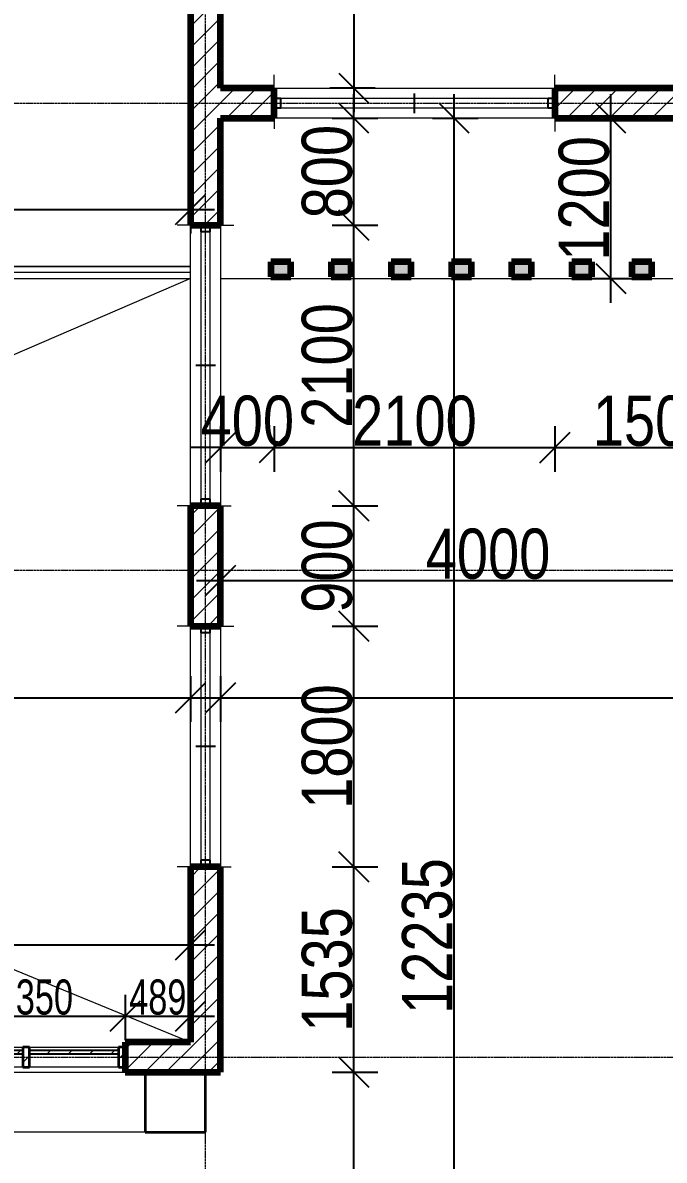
# Model space of a CAD drawing. Header units: millimetres. Extents: x -35190 to 411743, y -233114 to 23872.
# Drawn here: x 268121 to 272919, y -18238 to -9730 of the extents above; entities that cross this region are included whole.
import ezdxf

# ---------------------------------------------------------------- set-up
doc = ezdxf.new("R2010")
doc.units = ezdxf.units.MM
doc.linetypes.add('Grid Line', pattern=[22.225, 12.7, -3.175, 3.175, -3.175])
for name, color, linetype, lineweight in [('A-ANNO-DIMS', 211, 'Continuous', 9), ('A-AREA', 32, 'Continuous', 18), ('A-DETL-THIN', 151, 'Continuous', 18), ('A-FLOR', 192, 'Continuous', 18), ('A-FLOR-HRAL', 11, 'Continuous', 18), ('A-GLAZ', 151, 'Continuous', 18), ('A-GLAZ-CURT', 52, 'Continuous', 18), ('A-GLAZ-CWMG', 51, 'Continuous', 18), ('A-WALL', 113, 'Continuous', 18), ('A-WALL-PATT', 111, 'Continuous', 18), ('Q-CASE', 31, 'Continuous', 18), ('S-GRID', 1, 'Continuous', 9)]:
    doc.layers.add(name, color=color, linetype=linetype, lineweight=lineweight)
doc.styles.add('Arial_3', font='arial.ttf', dxfattribs={"width": 0.8, "height": 375})
doc.styles.add('Arial_8', font='arial.ttf', dxfattribs={"width": 0.7, "height": 262.5})
doc.dimstyles.new('main_4_5mm', dxfattribs={"dimscale": 304.8, "dimtxt": 382.597275, "dimasz": 0.738189, "dimexe": 0.590551, "dimexo": 0.0625, "dimgap": 0.024606, "dimtad": 1, "dimdec": 0, "dimzin": 0, "dimdsep": 46, "dimtxsty": 'Arial_3', "dimblk1": 'OBLIQUE', "dimblk2": 'OBLIQUE', "dimsah": 1, "dimcen": 0.09, "dimdle": 0.590551, "dimazin": 0, "dimtfac": 1, "dimtdec": 4, "dimtix": 1, "dimtmove": 0, "dimatfit": 3, "dimfxl": 0.590551, "dimfxlon": 1, "dimtvp": 1, "dimtolj": 1, "dimtzin": 0, "dimarcsym": 2})
doc.dimstyles.new('main_4_5mm_2', dxfattribs={"dimscale": 304.8, "dimtxt": 382.597275, "dimasz": 0.738189, "dimexe": 0.590551, "dimexo": 0.0625, "dimgap": 0.024606, "dimtad": 1, "dimdec": 0, "dimzin": 0, "dimdsep": 46, "dimtxsty": 'Arial_3', "dimblk1": 'OBLIQUE', "dimblk2": 'OBLIQUE', "dimsah": 1, "dimcen": 0.09, "dimdle": 0.590551, "dimazin": 0, "dimtfac": 1, "dimtdec": 4, "dimtix": 1, "dimtmove": 0, "dimatfit": 3, "dimfxl": 0.590551, "dimfxlon": 1, "dimtvp": 1, "dimtolj": 1, "dimtzin": 0, "dimarcsym": 2})
doc.dimstyles.new('small_3_5mm', dxfattribs={"dimscale": 304.8, "dimtxt": 267.818092, "dimasz": 0.738189, "dimexe": 0.590551, "dimexo": 0.0625, "dimgap": 0.024606, "dimtad": 1, "dimdec": 0, "dimzin": 0, "dimdsep": 46, "dimtxsty": 'Arial_8', "dimblk1": 'OBLIQUE', "dimblk2": 'OBLIQUE', "dimsah": 1, "dimcen": 0.09, "dimdle": 0.590551, "dimazin": 0, "dimtfac": 1, "dimtdec": 4, "dimtix": 1, "dimtmove": 0, "dimatfit": 3, "dimfxl": 0.590551, "dimfxlon": 1, "dimtvp": 1, "dimtolj": 1, "dimtzin": 0, "dimarcsym": 2})
pattern_1 = [(45, (247326.97, -1578.69), (-79.5495, 79.5495), [])]

# ---------------------------------------------------------------- blocks, each defined once
blk = doc.blocks.new('Sliding - 2L - SL2_1 X 1_8-V2-SECOND FLOOR')
at = {"layer": 'A-GLAZ'}
for p, q in [((-723.8, 112.5), (-723.8, 212.5)), ((1376.2, 112.5), (1376.2, 212.5)), ((1326.2, 35), (-673.8, 35)), ((-673.8, -35), (1326.2, -35)), ((-723.8, -112.5), (-723.8, -192.5)), ((1376.2, -112.5), (1376.2, -212.5))]:
    blk.add_line(p, q, dxfattribs=at)
at = {"layer": 'A-GLAZ', "lineweight": 25}
for p, q in [((-673.8, 35), (-723.8, 35)), ((-673.8, -35), (-673.8, 35)), ((326.2, -75), (326.2, 72.5)), ((1376.2, 35), (1326.2, 35)), ((1326.2, -35), (1326.2, 35)), ((-723.8, -35), (-673.8, -35)), ((1326.2, -35), (1376.2, -35))]:
    blk.add_line(p, q, dxfattribs=at)
blk = doc.blocks.new('Sliding - 2L - SL1_8 X 1_8-V3-SECOND FLOOR')
at = {"layer": 'A-GLAZ'}
for p, q in [((-573.8, 112.5), (-573.8, 212.5)), ((1226.2, 112.5), (1226.2, 212.5)), ((1176.2, 35), (-523.8, 35)), ((-523.8, -35), (1176.2, -35)), ((-573.8, -112.5), (-573.8, -192.5)), ((1226.2, -112.5), (1226.2, -212.5))]:
    blk.add_line(p, q, dxfattribs=at)
at = {"layer": 'A-GLAZ', "lineweight": 25}
for p, q in [((-523.8, 35), (-573.8, 35)), ((-523.8, -35), (-523.8, 35)), ((326.2, -75), (326.2, 72.5)), ((1226.2, 35), (1176.2, 35)), ((1176.2, -35), (1176.2, 35)), ((-573.8, -35), (-523.8, -35)), ((1176.2, -35), (1226.2, -35))]:
    blk.add_line(p, q, dxfattribs=at)
blk = doc.blocks.new('Top Rail Type - Top Rail_Internal_-626705-SECOND FLOOR')
at = {"layer": 'A-FLOR-HRAL'}
for p, q in [((22048.9, -9975.9), (8098.9, -9975.9)), ((8098.9, -10015.9), (22048.9, -10015.9))]:
    blk.add_line(p, q, dxfattribs=at)
blk = doc.blocks.new('Top Rail Type - Top Rail_Internal_-V28-SECOND FLOOR')
at = {"layer": 'A-FLOR-HRAL'}
for p, q in [((8098.9, -9975.9), (22048.9, -9975.9)), ((8098.9, -10015.9), (22048.9, -10015.9))]:
    blk.add_line(p, q, dxfattribs=at)
blk = doc.blocks.new('Casework 2 - Casework 2-644764-SECOND FLOOR')
at = {"layer": 'Q-CASE'}
for p, q in [((20209.9, -16000.3), (21559.9, -16000.3)), ((21709.9, -16450.3), (19884.9, -16450.3))]:
    blk.add_line(p, q, dxfattribs=at)
at = {"layer": 'Q-CASE', "lineweight": 35}
for p, q in [((22159.9, -16000.3), (21709.9, -16000.3)), ((21709.9, -16000.3), (21709.9, -16450.3)), ((22159.9, -16450.3), (22159.9, -16000.3)), ((21709.9, -16450.3), (22159.9, -16450.3))]:
    blk.add_line(p, q, dxfattribs=at)
blk = doc.blocks.new('Rectangular Mullion - 50 x 150mm-725092-SECOND FLOOR')
at = {"layer": 'A-GLAZ-CWMG'}
h = blk.add_hatch(dxfattribs=at)
h.set_pattern_fill('FP_39', color=256, style=0, pattern_type=2)
h.set_pattern_definition([(315, (-21559.9, -15887.82), (79.5495, 79.5495), [])])
h.paths.add_polyline_path([(0, 75), (0, -75), (-50, -75), (-50, 75)])
at = {"layer": 'A-GLAZ-CWMG', "lineweight": 35}
for p, q in [((-50, 75), (0, 75)), ((-50, -75), (-50, 75)), ((0, 75), (0, -75)), ((0, -75), (-50, -75))]:
    blk.add_line(p, q, dxfattribs=at)
blk = doc.blocks.new('System Panel - Glazed-V77-SECOND FLOOR')
at = {"layer": 'A-GLAZ-CURT'}
h = blk.add_hatch(dxfattribs=at)
h.set_pattern_fill('FP_57', color=256, style=0, pattern_type=2)
h.set_pattern_definition([(45, (-20448.97, 15887.82), (-79.5495, 79.5495), [])])
h.paths.add_polyline_path([(345.3, 24.5), (345.3, 49.5), (-345.3, 49.5), (-345.3, 24.5)])
at = {"layer": 'A-GLAZ-CURT', "lineweight": 25}
for p, q in [((345.3, 49.5), (-345.3, 49.5)), ((-345.3, 49.5), (-345.3, 24.5)), ((-345.3, 24.5), (345.3, 24.5)), ((345.3, 24.5), (345.3, 49.5))]:
    blk.add_line(p, q, dxfattribs=at)
blk = doc.blocks.new('System Panel - Glazed-V78-SECOND FLOOR')
at = {"layer": 'A-GLAZ-CURT'}
h = blk.add_hatch(dxfattribs=at)
h.set_pattern_fill('FP_58', color=256, style=0, pattern_type=2)
h.set_pattern_definition([(45, (-21177.09, 15887.82), (-79.5495, 79.5495), [])])
h.paths.add_polyline_path([(332.8, 24.5), (332.8, 49.5), (-332.8, 49.5), (-332.8, 24.5)])
at = {"layer": 'A-GLAZ-CURT', "lineweight": 25}
for p, q in [((332.8, 49.5), (-332.8, 49.5)), ((-332.8, 49.5), (-332.8, 24.5)), ((-332.8, 24.5), (332.8, 24.5)), ((332.8, 24.5), (332.8, 49.5))]:
    blk.add_line(p, q, dxfattribs=at)
blk = doc.blocks.new('Rectangular Mullion - 50 x 150mm-V86-SECOND FLOOR')
at = {"layer": 'A-GLAZ-CWMG'}
for p, q in [((20209.9, -15812.8), (20794.3, -15812.8)), ((20794.3, -15962.8), (20209.9, -15962.8))]:
    blk.add_line(p, q, dxfattribs=at)
blk = doc.blocks.new('Rectangular Mullion - 50 x 150mm-852036-SECOND FLOOR')
at = {"layer": 'A-GLAZ-CWMG'}
for p, q in [((9759.9, -15812.8), (10425.5, -15812.8)), ((10425.5, -15962.8), (9759.9, -15962.8))]:
    blk.add_line(p, q, dxfattribs=at)
blk = doc.blocks.new('Rectangular Mullion - 50 x 150mm-V94-SECOND FLOOR')
at = {"layer": 'A-GLAZ-CWMG'}
h = blk.add_hatch(dxfattribs=at)
h.set_pattern_fill('FP_70', color=256, style=0, pattern_type=2)
h.set_pattern_definition([(315, (-20819.28, -15887.82), (79.5495, 79.5495), [])])
h.paths.add_polyline_path([(25, 75), (25, -75), (-25, -75), (-25, 75)])
at = {"layer": 'A-GLAZ-CWMG', "lineweight": 35}
for p, q in [((-25, 75), (25, 75)), ((-25, -75), (-25, 75)), ((25, 75), (25, -75)), ((25, -75), (-25, -75))]:
    blk.add_line(p, q, dxfattribs=at)
blk = doc.blocks.new('_Oblique')
at = {"color": 0, "linetype": 'ByBlock', "lineweight": -2}
blk.add_line((-0.5, -0.5), (0.5, 0.5), dxfattribs=at)
blk = doc.blocks.new('*D5388')
at = {"layer": 'A-ANNO-DIMS', "color": 0, "lineweight": -2, "transparency": 16777216}
for p, q in [((255425.9, -14617.9), (255425.9, -14958.8)), ((269375.9, -14617.9), (269375.9, -14958.8)), ((255245.9, -14778.8), (269555.9, -14778.8))]:
    blk.add_line(p, q, dxfattribs=at)
at = {"layer": 'Defpoints', "color": 0, "transparency": 16777216}
for p in [(255425.9, -14598.8), (269375.9, -14598.8), (269375.9, -14778.8)]:
    blk.add_point(p, dxfattribs=at)
at = {"layer": 'A-ANNO-DIMS', "color": 0, "lineweight": -2, "transparency": 16777216, "xscale": 224.9999999999999, "yscale": 224.9999999999999, "zscale": 224.9999999999999, "rotation": 180}
blk.add_blockref('_Oblique', (255425.9, -14778.8), dxfattribs=at)
at = {"layer": 'A-ANNO-DIMS', "color": 0, "lineweight": -2, "transparency": 16777216, "xscale": 224.9999999999999, "yscale": 224.9999999999999, "zscale": 224.9999999999999}
blk.add_blockref('_Oblique', (269375.9, -14778.8), dxfattribs=at)
at = {"layer": 'A-ANNO-DIMS', "color": 0, "transparency": 16777216, "insert": (262400.9, -14579.7), "char_height": 375, "width": 1377.35, "attachment_point": 5, "style": 'Arial_3'}
blk.add_mtext('\\A1;13950', dxfattribs=at)
blk = doc.blocks.new('*D5397')
at = {"layer": 'A-ANNO-DIMS', "color": 0, "lineweight": -2, "transparency": 16777216}
for p, q in [((265250.9, -10966.5), (265250.9, -11307.5)), ((269375.9, -10966.5), (269375.9, -11307.5)), ((265070.9, -11127.5), (269555.9, -11127.5))]:
    blk.add_line(p, q, dxfattribs=at)
at = {"layer": 'Defpoints', "color": 0, "transparency": 16777216}
for p in [(265250.9, -10947.5), (269375.9, -10947.5), (269375.9, -11127.5)]:
    blk.add_point(p, dxfattribs=at)
at = {"layer": 'A-ANNO-DIMS', "color": 0, "lineweight": -2, "transparency": 16777216, "xscale": 224.9999999999999, "yscale": 224.9999999999999, "zscale": 224.9999999999999, "rotation": 180}
blk.add_blockref('_Oblique', (265250.9, -11127.5), dxfattribs=at)
at = {"layer": 'A-ANNO-DIMS', "color": 0, "lineweight": -2, "transparency": 16777216, "xscale": 224.9999999999999, "yscale": 224.9999999999999, "zscale": 224.9999999999999}
blk.add_blockref('_Oblique', (269375.9, -11127.5), dxfattribs=at)
at = {"layer": 'A-ANNO-DIMS', "color": 0, "transparency": 16777216, "insert": (267313.4, -10928.5), "char_height": 375, "width": 1101.88, "attachment_point": 5, "style": 'Arial_3'}
blk.add_mtext('\\A1;4125', dxfattribs=at)
blk = doc.blocks.new('*D5408')
at = {"layer": 'A-ANNO-DIMS', "color": 0, "lineweight": -2, "transparency": 16777216}
for p, q in [((272519.1, -11824), (272519.1, -10264)), ((272358.1, -10444), (272699.1, -10444)), ((272358.1, -11644), (272699.1, -11644))]:
    blk.add_line(p, q, dxfattribs=at)
at = {"layer": 'Defpoints', "color": 0, "transparency": 16777216}
for p in [(272339.1, -10444), (272519.1, -10444), (272339.1, -11644)]:
    blk.add_point(p, dxfattribs=at)
at = {"layer": 'A-ANNO-DIMS', "color": 0, "lineweight": -2, "transparency": 16777216, "xscale": 224.9999999999999, "yscale": 224.9999999999999, "zscale": 224.9999999999999}
for p, rotation in [((272519.1, -10444), 90), ((272519.1, -11644), 270)]:
    blk.add_blockref('_Oblique', p, dxfattribs=dict(at, rotation=rotation))
at = {"layer": 'A-ANNO-DIMS', "color": 0, "transparency": 16777216, "insert": (272320.1, -11044), "char_height": 375, "width": 1101.88, "attachment_point": 5, "rotation": 90, "style": 'Arial_3'}
blk.add_mtext('\\A1;1200', dxfattribs=at)
blk = doc.blocks.new('*D5409')
at = {"layer": 'A-ANNO-DIMS', "color": 0, "lineweight": -2, "transparency": 16777216}
for p, q in [((270597.3, -3639), (270597.3, -10399)), ((270758.3, -3819), (270417.3, -3819)), ((270758.3, -10219), (270417.3, -10219))]:
    blk.add_line(p, q, dxfattribs=at)
at = {"layer": 'Defpoints', "color": 0, "transparency": 16777216}
for p in [(270777.3, -3819), (270597.3, -10219), (270777.3, -10219)]:
    blk.add_point(p, dxfattribs=at)
at = {"layer": 'A-ANNO-DIMS', "color": 0, "lineweight": -2, "transparency": 16777216, "xscale": 224.9999999999999, "yscale": 224.9999999999999, "zscale": 224.9999999999999}
for p, rotation in [((270597.3, -3819), 90), ((270597.3, -10219), 270)]:
    blk.add_blockref('_Oblique', p, dxfattribs=dict(at, rotation=rotation))
at = {"layer": 'A-ANNO-DIMS', "color": 0, "transparency": 16777216, "insert": (270398.4, -7019), "char_height": 375, "width": 1101.88, "attachment_point": 5, "rotation": 90, "style": 'Arial_3'}
blk.add_mtext('\\A1;6400', dxfattribs=at)
blk = doc.blocks.new('*D5493')
at = {"layer": 'A-ANNO-DIMS', "color": 0, "lineweight": -2, "transparency": 16777216}
for p, q in [((256811.9, -16788.5), (256811.9, -16447.5)), ((269375.9, -16466.6), (269375.9, -16807.5)), ((256631.9, -16627.5), (269555.9, -16627.5))]:
    blk.add_line(p, q, dxfattribs=at)
at = {"layer": 'Defpoints', "color": 0, "transparency": 16777216}
for p in [(269375.9, -16447.5), (269375.9, -16627.5), (256811.9, -16807.5)]:
    blk.add_point(p, dxfattribs=at)
at = {"layer": 'A-ANNO-DIMS', "color": 0, "lineweight": -2, "transparency": 16777216, "xscale": 224.9999999999999, "yscale": 224.9999999999999, "zscale": 224.9999999999999, "rotation": 180}
blk.add_blockref('_Oblique', (256811.9, -16627.5), dxfattribs=at)
at = {"layer": 'A-ANNO-DIMS', "color": 0, "lineweight": -2, "transparency": 16777216, "xscale": 224.9999999999999, "yscale": 224.9999999999999, "zscale": 224.9999999999999}
blk.add_blockref('_Oblique', (269375.9, -16627.5), dxfattribs=at)
at = {"layer": 'A-ANNO-DIMS', "color": 0, "transparency": 16777216, "insert": (263093.9, -16428.6), "char_height": 375, "width": 1377.35, "attachment_point": 5, "style": 'Arial_3'}
blk.add_mtext('\\A1;12564', dxfattribs=at)
blk = doc.blocks.new('*D5518')
at = {"layer": 'A-ANNO-DIMS', "color": 0, "lineweight": -2, "transparency": 16777216}
for p, q in [((267536.9, -17321.8), (267536.9, -16980.9)), ((268886.9, -16999.9), (268886.9, -17340.9)), ((267356.9, -17160.9), (269066.9, -17160.9))]:
    blk.add_line(p, q, dxfattribs=at)
at = {"layer": 'Defpoints', "color": 0, "transparency": 16777216}
for p in [(268886.9, -16980.9), (268886.9, -17160.9), (267536.9, -17340.9)]:
    blk.add_point(p, dxfattribs=at)
at = {"layer": 'A-ANNO-DIMS', "color": 0, "lineweight": -2, "transparency": 16777216, "xscale": 224.9999999999999, "yscale": 224.9999999999999, "zscale": 224.9999999999999, "rotation": 180}
blk.add_blockref('_Oblique', (267536.9, -17160.9), dxfattribs=at)
at = {"layer": 'A-ANNO-DIMS', "color": 0, "lineweight": -2, "transparency": 16777216, "xscale": 224.9999999999999, "yscale": 224.9999999999999, "zscale": 224.9999999999999}
blk.add_blockref('_Oblique', (268886.9, -17160.9), dxfattribs=at)
at = {"layer": 'A-ANNO-DIMS', "color": 0, "transparency": 16777216, "insert": (268211.9, -17019.3), "char_height": 262.5, "width": 672.429, "attachment_point": 5, "style": 'Arial_8'}
blk.add_mtext('\\A1;1350', dxfattribs=at)
blk = doc.blocks.new('*D5519')
at = {"layer": 'A-ANNO-DIMS', "color": 0, "lineweight": -2, "transparency": 16777216}
for p, q in [((268886.9, -16999.9), (268886.9, -17340.9)), ((269375.9, -16999.9), (269375.9, -17340.9)), ((268706.9, -17160.9), (269555.9, -17160.9))]:
    blk.add_line(p, q, dxfattribs=at)
at = {"layer": 'Defpoints', "color": 0, "transparency": 16777216}
for p in [(268886.9, -16980.9), (269375.9, -16980.9), (269375.9, -17160.9)]:
    blk.add_point(p, dxfattribs=at)
at = {"layer": 'A-ANNO-DIMS', "color": 0, "lineweight": -2, "transparency": 16777216, "xscale": 224.9999999999999, "yscale": 224.9999999999999, "zscale": 224.9999999999999, "rotation": 180}
blk.add_blockref('_Oblique', (268886.9, -17160.9), dxfattribs=at)
at = {"layer": 'A-ANNO-DIMS', "color": 0, "lineweight": -2, "transparency": 16777216, "xscale": 224.9999999999999, "yscale": 224.9999999999999, "zscale": 224.9999999999999}
blk.add_blockref('_Oblique', (269375.9, -17160.9), dxfattribs=at)
at = {"layer": 'A-ANNO-DIMS', "color": 0, "transparency": 16777216, "insert": (269131.4, -17019.4), "char_height": 262.5, "width": 504.322, "attachment_point": 5, "style": 'Arial_8'}
blk.add_mtext('\\A1;489', dxfattribs=at)
blk = doc.blocks.new('*D5252')
at = {"layer": 'A-ANNO-DIMS', "color": 0, "lineweight": -2, "transparency": 16777216}
for p, q in [((269600.9, -12747.3), (269600.9, -13088.3)), ((270000.9, -12747.3), (270000.9, -13088.3)), ((269600.9, -12908.3), (269375.9, -12908.3)), ((269600.9, -12908.3), (270000.9, -12908.3)), ((270000.9, -12908.3), (270225.9, -12908.3))]:
    blk.add_line(p, q, dxfattribs=at)
at = {"layer": 'Defpoints', "color": 0, "transparency": 16777216}
for p in [(269600.9, -12728.3), (270000.9, -12728.3), (270000.9, -12908.3)]:
    blk.add_point(p, dxfattribs=at)
at = {"layer": 'A-ANNO-DIMS', "color": 0, "lineweight": -2, "transparency": 16777216, "xscale": 224.9999999999999, "yscale": 224.9999999999999, "zscale": 224.9999999999999}
blk.add_blockref('_Oblique', (269600.9, -12908.3), dxfattribs=at)
at = {"layer": 'A-ANNO-DIMS', "color": 0, "lineweight": -2, "transparency": 16777216, "xscale": 224.9999999999999, "yscale": 224.9999999999999, "zscale": 224.9999999999999, "rotation": 180}
blk.add_blockref('_Oblique', (270000.9, -12908.3), dxfattribs=at)
at = {"layer": 'A-ANNO-DIMS', "color": 0, "transparency": 16777216, "insert": (269800.9, -12709.3), "char_height": 375, "width": 826.41, "attachment_point": 5, "style": 'Arial_3'}
blk.add_mtext('\\A1;400', dxfattribs=at)
blk = doc.blocks.new('*D5253')
at = {"layer": 'A-ANNO-DIMS', "color": 0, "lineweight": -2, "transparency": 16777216}
for p, q in [((270000.9, -12747.3), (270000.9, -13088.3)), ((272100.9, -12747.3), (272100.9, -13088.3)), ((269820.9, -12908.3), (272280.9, -12908.3))]:
    blk.add_line(p, q, dxfattribs=at)
at = {"layer": 'Defpoints', "color": 0, "transparency": 16777216}
for p in [(270000.9, -12728.3), (272100.9, -12728.3), (272100.9, -12908.3)]:
    blk.add_point(p, dxfattribs=at)
at = {"layer": 'A-ANNO-DIMS', "color": 0, "lineweight": -2, "transparency": 16777216, "xscale": 224.9999999999999, "yscale": 224.9999999999999, "zscale": 224.9999999999999, "rotation": 180}
blk.add_blockref('_Oblique', (270000.9, -12908.3), dxfattribs=at)
at = {"layer": 'A-ANNO-DIMS', "color": 0, "lineweight": -2, "transparency": 16777216, "xscale": 224.9999999999999, "yscale": 224.9999999999999, "zscale": 224.9999999999999}
blk.add_blockref('_Oblique', (272100.9, -12908.3), dxfattribs=at)
at = {"layer": 'A-ANNO-DIMS', "color": 0, "transparency": 16777216, "insert": (271050.9, -12709.3), "char_height": 375, "width": 1101.88, "attachment_point": 5, "style": 'Arial_3'}
blk.add_mtext('\\A1;2100', dxfattribs=at)
blk = doc.blocks.new('*D5254')
at = {"layer": 'A-ANNO-DIMS', "color": 0, "lineweight": -2, "transparency": 16777216}
for p, q in [((272100.9, -12747.3), (272100.9, -13088.3)), ((273600.9, -12747.3), (273600.9, -13088.3)), ((271920.9, -12908.3), (273780.9, -12908.3))]:
    blk.add_line(p, q, dxfattribs=at)
at = {"layer": 'Defpoints', "color": 0, "transparency": 16777216}
for p in [(272100.9, -12728.3), (273600.9, -12728.3), (273600.9, -12908.3)]:
    blk.add_point(p, dxfattribs=at)
at = {"layer": 'A-ANNO-DIMS', "color": 0, "lineweight": -2, "transparency": 16777216, "xscale": 224.9999999999999, "yscale": 224.9999999999999, "zscale": 224.9999999999999, "rotation": 180}
blk.add_blockref('_Oblique', (272100.9, -12908.3), dxfattribs=at)
at = {"layer": 'A-ANNO-DIMS', "color": 0, "lineweight": -2, "transparency": 16777216, "xscale": 224.9999999999999, "yscale": 224.9999999999999, "zscale": 224.9999999999999}
blk.add_blockref('_Oblique', (273600.9, -12908.3), dxfattribs=at)
at = {"layer": 'A-ANNO-DIMS', "color": 0, "transparency": 16777216, "insert": (272850.9, -12709.3), "char_height": 375, "width": 1101.88, "attachment_point": 5, "style": 'Arial_3'}
blk.add_mtext('\\A1;1500', dxfattribs=at)
blk = doc.blocks.new('*D5266')
at = {"layer": 'A-ANNO-DIMS', "color": 0, "lineweight": -2, "transparency": 16777216}
for p, q in [((269600.9, -13741.9), (269600.9, -14082.9)), ((273600.9, -13741.9), (273600.9, -14082.9)), ((269420.9, -13902.9), (273780.9, -13902.9))]:
    blk.add_line(p, q, dxfattribs=at)
at = {"layer": 'Defpoints', "color": 0, "transparency": 16777216}
for p in [(269600.9, -13722.9), (273600.9, -13722.9), (273600.9, -13902.9)]:
    blk.add_point(p, dxfattribs=at)
at = {"layer": 'A-ANNO-DIMS', "color": 0, "lineweight": -2, "transparency": 16777216, "xscale": 224.9999999999999, "yscale": 224.9999999999999, "zscale": 224.9999999999999, "rotation": 180}
blk.add_blockref('_Oblique', (269600.9, -13902.9), dxfattribs=at)
at = {"layer": 'A-ANNO-DIMS', "color": 0, "lineweight": -2, "transparency": 16777216, "xscale": 224.9999999999999, "yscale": 224.9999999999999, "zscale": 224.9999999999999}
blk.add_blockref('_Oblique', (273600.9, -13902.9), dxfattribs=at)
at = {"layer": 'A-ANNO-DIMS', "color": 0, "transparency": 16777216, "insert": (271600.9, -13703.9), "char_height": 375, "width": 1101.88, "attachment_point": 5, "style": 'Arial_3'}
blk.add_mtext('\\A1;4000', dxfattribs=at)
blk = doc.blocks.new('*D5280')
at = {"layer": 'A-ANNO-DIMS', "color": 0, "lineweight": -2, "transparency": 16777216}
for p, q in [((269600.9, -14617.9), (269600.9, -14958.8)), ((289675.9, -14617.9), (289675.9, -14958.8)), ((269420.9, -14778.8), (289855.9, -14778.8))]:
    blk.add_line(p, q, dxfattribs=at)
at = {"layer": 'Defpoints', "color": 0, "transparency": 16777216}
for p in [(269600.9, -14598.8), (289675.9, -14598.8), (289675.9, -14778.8)]:
    blk.add_point(p, dxfattribs=at)
at = {"layer": 'A-ANNO-DIMS', "color": 0, "lineweight": -2, "transparency": 16777216, "xscale": 224.9999999999999, "yscale": 224.9999999999999, "zscale": 224.9999999999999, "rotation": 180}
blk.add_blockref('_Oblique', (269600.9, -14778.8), dxfattribs=at)
at = {"layer": 'A-ANNO-DIMS', "color": 0, "lineweight": -2, "transparency": 16777216, "xscale": 224.9999999999999, "yscale": 224.9999999999999, "zscale": 224.9999999999999}
blk.add_blockref('_Oblique', (289675.9, -14778.8), dxfattribs=at)
at = {"layer": 'A-ANNO-DIMS', "color": 0, "transparency": 16777216, "insert": (279638.4, -14579.9), "char_height": 375, "width": 1377.35, "attachment_point": 5, "style": 'Arial_3'}
blk.add_mtext('\\A1;20075', dxfattribs=at)
blk = doc.blocks.new('*D5303')
at = {"layer": 'A-ANNO-DIMS', "color": 0, "lineweight": -2, "transparency": 16777216}
for p, q in [((270597.3, -22859), (270597.3, -17399)), ((270436.4, -17579), (270777.3, -17579)), ((270436.4, -22679), (270777.3, -22679))]:
    blk.add_line(p, q, dxfattribs=at)
at = {"layer": 'Defpoints', "color": 0, "transparency": 16777216}
for p in [(270417.3, -17579), (270597.3, -17579), (270417.3, -22679)]:
    blk.add_point(p, dxfattribs=at)
at = {"layer": 'A-ANNO-DIMS', "color": 0, "lineweight": -2, "transparency": 16777216, "xscale": 224.9999999999999, "yscale": 224.9999999999999, "zscale": 224.9999999999999}
for p, rotation in [((270597.3, -17579), 90), ((270597.3, -22679), 270)]:
    blk.add_blockref('_Oblique', p, dxfattribs=dict(at, rotation=rotation))
at = {"layer": 'A-ANNO-DIMS', "color": 0, "transparency": 16777216, "insert": (270398.4, -20129), "char_height": 375, "width": 1101.88, "attachment_point": 5, "rotation": 90, "style": 'Arial_3'}
blk.add_mtext('\\A1;5100', dxfattribs=at)
blk = doc.blocks.new('*D5304')
at = {"layer": 'A-ANNO-DIMS', "color": 0, "lineweight": -2, "transparency": 16777216}
for p, q in [((270597.3, -17759), (270597.3, -15864)), ((270436.4, -16044), (270777.3, -16044)), ((270436.4, -17579), (270777.3, -17579))]:
    blk.add_line(p, q, dxfattribs=at)
at = {"layer": 'Defpoints', "color": 0, "transparency": 16777216}
for p in [(270417.3, -16044), (270597.3, -16044), (270417.3, -17579)]:
    blk.add_point(p, dxfattribs=at)
at = {"layer": 'A-ANNO-DIMS', "color": 0, "lineweight": -2, "transparency": 16777216, "xscale": 224.9999999999999, "yscale": 224.9999999999999, "zscale": 224.9999999999999}
for p, rotation in [((270597.3, -16044), 90), ((270597.3, -17579), 270)]:
    blk.add_blockref('_Oblique', p, dxfattribs=dict(at, rotation=rotation))
at = {"layer": 'A-ANNO-DIMS', "color": 0, "transparency": 16777216, "insert": (270398.2, -16811.5), "char_height": 375, "width": 1101.88, "attachment_point": 5, "rotation": 90, "style": 'Arial_3'}
blk.add_mtext('\\A1;1535', dxfattribs=at)
blk = doc.blocks.new('*D5305')
at = {"layer": 'A-ANNO-DIMS', "color": 0, "lineweight": -2, "transparency": 16777216}
for p, q in [((270597.3, -16224), (270597.3, -14064)), ((270436.4, -14244), (270777.3, -14244)), ((270436.4, -16044), (270777.3, -16044))]:
    blk.add_line(p, q, dxfattribs=at)
at = {"layer": 'Defpoints', "color": 0, "transparency": 16777216}
for p in [(270417.3, -14244), (270597.3, -14244), (270417.3, -16044)]:
    blk.add_point(p, dxfattribs=at)
at = {"layer": 'A-ANNO-DIMS', "color": 0, "lineweight": -2, "transparency": 16777216, "xscale": 224.9999999999999, "yscale": 224.9999999999999, "zscale": 224.9999999999999}
for p, rotation in [((270597.3, -14244), 90), ((270597.3, -16044), 270)]:
    blk.add_blockref('_Oblique', p, dxfattribs=dict(at, rotation=rotation))
at = {"layer": 'A-ANNO-DIMS', "color": 0, "transparency": 16777216, "insert": (270398.4, -15144), "char_height": 375, "width": 1101.88, "attachment_point": 5, "rotation": 90, "style": 'Arial_3'}
blk.add_mtext('\\A1;1800', dxfattribs=at)
blk = doc.blocks.new('*D5306')
at = {"layer": 'A-ANNO-DIMS', "color": 0, "lineweight": -2, "transparency": 16777216}
for p, q in [((270597.3, -14424), (270597.3, -13164)), ((270436.4, -13344), (270777.3, -13344)), ((270436.4, -14244), (270777.3, -14244))]:
    blk.add_line(p, q, dxfattribs=at)
at = {"layer": 'Defpoints', "color": 0, "transparency": 16777216}
for p in [(270417.3, -13344), (270597.3, -13344), (270417.3, -14244)]:
    blk.add_point(p, dxfattribs=at)
at = {"layer": 'A-ANNO-DIMS', "color": 0, "lineweight": -2, "transparency": 16777216, "xscale": 224.9999999999999, "yscale": 224.9999999999999, "zscale": 224.9999999999999}
for p, rotation in [((270597.3, -13344), 90), ((270597.3, -14244), 270)]:
    blk.add_blockref('_Oblique', p, dxfattribs=dict(at, rotation=rotation))
at = {"layer": 'A-ANNO-DIMS', "color": 0, "transparency": 16777216, "insert": (270398.4, -13794), "char_height": 375, "width": 826.41, "attachment_point": 5, "rotation": 90, "style": 'Arial_3'}
blk.add_mtext('\\A1;900', dxfattribs=at)
blk = doc.blocks.new('*D5307')
at = {"layer": 'A-ANNO-DIMS', "color": 0, "lineweight": -2, "transparency": 16777216}
for p, q in [((270597.3, -13524), (270597.3, -11064)), ((270436.4, -11244), (270777.3, -11244)), ((270436.4, -13344), (270777.3, -13344))]:
    blk.add_line(p, q, dxfattribs=at)
at = {"layer": 'Defpoints', "color": 0, "transparency": 16777216}
for p in [(270417.3, -11244), (270597.3, -11244), (270417.3, -13344)]:
    blk.add_point(p, dxfattribs=at)
at = {"layer": 'A-ANNO-DIMS', "color": 0, "lineweight": -2, "transparency": 16777216, "xscale": 224.9999999999999, "yscale": 224.9999999999999, "zscale": 224.9999999999999}
for p, rotation in [((270597.3, -11244), 90), ((270597.3, -13344), 270)]:
    blk.add_blockref('_Oblique', p, dxfattribs=dict(at, rotation=rotation))
at = {"layer": 'A-ANNO-DIMS', "color": 0, "transparency": 16777216, "insert": (270398.4, -12294), "char_height": 375, "width": 1101.88, "attachment_point": 5, "rotation": 90, "style": 'Arial_3'}
blk.add_mtext('\\A1;2100', dxfattribs=at)
blk = doc.blocks.new('*D5308')
at = {"layer": 'A-ANNO-DIMS', "color": 0, "lineweight": -2, "transparency": 16777216}
for p, q in [((270597.3, -11424), (270597.3, -10264)), ((270436.4, -10444), (270777.3, -10444)), ((270436.4, -11244), (270777.3, -11244))]:
    blk.add_line(p, q, dxfattribs=at)
at = {"layer": 'Defpoints', "color": 0, "transparency": 16777216}
for p in [(270417.3, -10444), (270597.3, -10444), (270417.3, -11244)]:
    blk.add_point(p, dxfattribs=at)
at = {"layer": 'A-ANNO-DIMS', "color": 0, "lineweight": -2, "transparency": 16777216, "xscale": 224.9999999999999, "yscale": 224.9999999999999, "zscale": 224.9999999999999}
for p, rotation in [((270597.3, -10444), 90), ((270597.3, -11244), 270)]:
    blk.add_blockref('_Oblique', p, dxfattribs=dict(at, rotation=rotation))
at = {"layer": 'A-ANNO-DIMS', "color": 0, "transparency": 16777216, "insert": (270398.4, -10844), "char_height": 375, "width": 826.41, "attachment_point": 5, "rotation": 90, "style": 'Arial_3'}
blk.add_mtext('\\A1;800', dxfattribs=at)
blk = doc.blocks.new('*D5309')
at = {"layer": 'A-ANNO-DIMS', "color": 0, "lineweight": -2, "transparency": 16777216}
for p, q in [((271347.3, -22859), (271347.3, -10264)), ((271186.4, -10444), (271527.3, -10444)), ((271186.4, -22679), (271527.3, -22679))]:
    blk.add_line(p, q, dxfattribs=at)
at = {"layer": 'Defpoints', "color": 0, "transparency": 16777216}
for p in [(271167.3, -10444), (271347.3, -10444), (271167.3, -22679)]:
    blk.add_point(p, dxfattribs=at)
at = {"layer": 'A-ANNO-DIMS', "color": 0, "lineweight": -2, "transparency": 16777216, "xscale": 224.9999999999999, "yscale": 224.9999999999999, "zscale": 224.9999999999999}
for p, rotation in [((271347.3, -10444), 90), ((271347.3, -22679), 270)]:
    blk.add_blockref('_Oblique', p, dxfattribs=dict(at, rotation=rotation))
at = {"layer": 'A-ANNO-DIMS', "color": 0, "transparency": 16777216, "insert": (271148.2, -16561.5), "char_height": 375, "width": 1377.35, "attachment_point": 5, "rotation": 90, "style": 'Arial_3'}
blk.add_mtext('\\A1;12235', dxfattribs=at)

msp = doc.modelspace()

# ---------------------------------------------------------------- hatches: boundary and pattern name
at = {"layer": 'A-WALL-PATT'}
h = msp.add_hatch(dxfattribs=at)
h.set_pattern_fill('FP_1', color=256, style=0, pattern_type=2)
h.set_pattern_definition(pattern_1)
h.paths.add_polyline_path([(269600.9, -17354), (269600.9, -16044), (269375.9, -16044), (269375.9, -17354)])
h.paths.add_polyline_path([(269375.9, -14244), (269600.9, -14244), (269600.9, -13344), (269375.9, -13344)])
h.paths.add_polyline_path([(269600.9, -11244), (269600.9, -3594), (269375.9, -3594), (269375.9, -11244), (269500.6, -11244)])
h = msp.add_hatch(dxfattribs=at)
h.set_pattern_fill('FP_1', color=256, style=0, pattern_type=2)
h.set_pattern_definition(pattern_1)
h.paths.add_polyline_path([(269600.9, -10444), (270000.9, -10444), (270000.9, -10219), (269600.9, -10219)])
h.paths.add_polyline_path([(272100.9, -10444), (273600.9, -10444), (273600.9, -10219), (272100.9, -10219)])
for points in [[(270127.1, -11631.5), (270127.1, -11519), (269977.1, -11519), (269977.1, -11631.5)], [(270577.1, -11631.5), (270577.1, -11519), (270427.1, -11519), (270427.1, -11631.5)], [(271027.1, -11631.5), (271027.1, -11519), (270877.1, -11519), (270877.1, -11631.5)], [(271477.1, -11631.5), (271477.1, -11519), (271327.1, -11519), (271327.1, -11631.5)], [(271927.1, -11631.5), (271927.1, -11519), (271777.1, -11519), (271777.1, -11631.5), (271824.4, -11631.5)], [(272377.1, -11631.5), (272377.1, -11519), (272227.1, -11519), (272227.1, -11631.5)], [(272827.1, -11631.5), (272827.1, -11519), (272677.1, -11519), (272677.1, -11631.5)]]:
    msp.add_hatch(color=1, dxfattribs=at).paths.add_polyline_path(points)
h = msp.add_hatch(dxfattribs=at)
h.set_pattern_fill('FP_1', color=256, style=0, pattern_type=2)
h.set_pattern_definition(pattern_1)
h.paths.add_polyline_path([(256811.9, -17579), (257036.9, -17579), (257036.9, -17354), (256811.9, -17354)])
h.paths.add_polyline_path([(269600.9, -17579), (269600.9, -17354), (268886.9, -17354), (268886.9, -17579)])

# ---------------------------------------------------------------- linework, layer by layer
at = {"layer": 'A-AREA'}
msp.add_line((255425.9, -11644), (269375.9, -11644), dxfattribs=at)
at = {"layer": 'A-DETL-THIN'}
for p, q in [((269375.9, -11644), (254211.9, -18182)), ((255425.9, -11644), (269375.9, -11644)), ((255425.9, -11644), (269375.9, -17354)), ((269600.9, -11644), (278525.9, -11644))]:
    msp.add_line(p, q, dxfattribs=at)
at = {"layer": 'A-FLOR'}
for p, q in [((255425.9, -11644), (269375.9, -11644)), ((269600.9, -11644), (273600.9, -11644))]:
    msp.add_line(p, q, dxfattribs=at)
at = {"layer": 'A-WALL', "lineweight": 140}
for p, q in [((269375.9, -3594), (269375.9, -11244)), ((269600.9, -10219), (269600.9, -3819)), ((270000.9, -10219), (269600.9, -10219)), ((270000.9, -10444), (270000.9, -10219)), ((273825.9, -10219), (272100.9, -10219)), ((272100.9, -10219), (272100.9, -10444)), ((269600.9, -11244), (269600.9, -10444)), ((269600.9, -10444), (270000.9, -10444)), ((272100.9, -10444), (273600.9, -10444)), ((269375.9, -11244), (269600.9, -11244)), ((270127.1, -11519), (269977.1, -11519)), ((269977.1, -11519), (269977.1, -11631.5)), ((270127.1, -11631.5), (270127.1, -11519)), ((270577.1, -11519), (270427.1, -11519)), ((270427.1, -11519), (270427.1, -11631.5)), ((270577.1, -11631.5), (270577.1, -11519)), ((271027.1, -11519), (270877.1, -11519)), ((270877.1, -11519), (270877.1, -11631.5)), ((271027.1, -11631.5), (271027.1, -11519)), ((271477.1, -11519), (271327.1, -11519)), ((271327.1, -11519), (271327.1, -11631.5)), ((271477.1, -11631.5), (271477.1, -11519)), ((271927.1, -11519), (271777.1, -11519)), ((271777.1, -11519), (271777.1, -11631.5)), ((271927.1, -11631.5), (271927.1, -11519)), ((272377.1, -11519), (272227.1, -11519)), ((272227.1, -11519), (272227.1, -11631.5)), ((272377.1, -11631.5), (272377.1, -11519)), ((272827.1, -11519), (272677.1, -11519)), ((272677.1, -11519), (272677.1, -11631.5)), ((272827.1, -11631.5), (272827.1, -11519)), ((269977.1, -11631.5), (270127.1, -11631.5)), ((270427.1, -11631.5), (270577.1, -11631.5)), ((270877.1, -11631.5), (271027.1, -11631.5)), ((271327.1, -11631.5), (271477.1, -11631.5)), ((271777.1, -11631.5), (271927.1, -11631.5)), ((272227.1, -11631.5), (272377.1, -11631.5)), ((272677.1, -11631.5), (272827.1, -11631.5)), ((269600.9, -13344), (269375.9, -13344)), ((269375.9, -13344), (269375.9, -14244)), ((269600.9, -14244), (269600.9, -13344)), ((269375.9, -14244), (269600.9, -14244)), ((269600.9, -16044), (269375.9, -16044)), ((269375.9, -16044), (269375.9, -17354)), ((269600.9, -17579), (269600.9, -16044)), ((269375.9, -17354), (268886.9, -17354)), ((268886.9, -17354), (268886.9, -17579)), ((268886.9, -17579), (269600.9, -17579))]:
    msp.add_line(p, q, dxfattribs=at)
at = {"layer": 'A-WALL'}
for p, q in [((270000.9, -10219), (272100.9, -10219)), ((272100.9, -10444), (270000.9, -10444)), ((269375.9, -13344), (269375.9, -11244)), ((269600.9, -11244), (269600.9, -13344)), ((269375.9, -16044), (269375.9, -14244)), ((269600.9, -14244), (269600.9, -16044))]:
    msp.add_line(p, q, dxfattribs=at)
at = {"layer": 'S-GRID', "linetype": 'Grid Line'}
for p, q in [((269488.4, -24980.3), (269488.4, 17292.4)), ((231291.7, -10331.5), (294398.4, -10331.5)), ((231291.7, -13824.5), (294398.4, -13824.5)), ((231291.7, -17466.5), (294398.4, -17466.5))]:
    msp.add_line(p, q, dxfattribs=at)

# ---------------------------------------------------------------- block references
at = {"layer": 'A-FLOR-HRAL'}
for name in ['Top Rail Type - Top Rail_Internal_-626705-SECOND FLOOR', 'Top Rail Type - Top Rail_Internal_-V28-SECOND FLOOR']:
    msp.add_blockref(name, (247327, -1578.7), dxfattribs=at)
at = {"layer": 'A-GLAZ'}
msp.add_blockref('Sliding - 2L - SL2_1 X 1_8-V2-SECOND FLOOR', (270724.7, -10331.5), dxfattribs=at)
at = {"layer": 'A-GLAZ', "rotation": 89.99999999999997}
for name, p in [('Sliding - 2L - SL2_1 X 1_8-V2-SECOND FLOOR', (269488.4, -12620.2)), ('Sliding - 2L - SL1_8 X 1_8-V3-SECOND FLOOR', (269488.4, -15470.2))]:
    msp.add_blockref(name, p, dxfattribs=at)
at = {"layer": 'A-GLAZ-CURT'}
for name, p in [('System Panel - Glazed-V77-SECOND FLOOR', (267775.9, -17466.5)), ('System Panel - Glazed-V78-SECOND FLOOR', (268504.1, -17466.5))]:
    msp.add_blockref(name, p, dxfattribs=at)
at = {"layer": 'A-GLAZ-CWMG'}
for name, p in [('Rectangular Mullion - 50 x 150mm-V86-SECOND FLOOR', (247327, -1578.7)), ('Rectangular Mullion - 50 x 150mm-852036-SECOND FLOOR', (258411.3, -1578.7))]:
    msp.add_blockref(name, p, dxfattribs=at)
at = {"layer": 'A-GLAZ-CWMG', "extrusion": (0, 0, -1), "rotation": 180}
for name, p in [('Rectangular Mullion - 50 x 150mm-V94-SECOND FLOOR', (-268146.3, -17466.5)), ('Rectangular Mullion - 50 x 150mm-725092-SECOND FLOOR', (-268886.9, -17466.5))]:
    msp.add_blockref(name, p, dxfattribs=at)
at = {"layer": 'Q-CASE'}
msp.add_blockref('Casework 2 - Casework 2-644764-SECOND FLOOR', (247327, -1578.7), dxfattribs=at)

# ---------------------------------------------------------------- dimensions: what is measured, and where the dimension line sits
at = {"layer": 'A-ANNO-DIMS'}
for base, p1, p2, dimstyle, override, picture, middle in [((270597.3, -10219), (270777.3, -3819), (270777.3, -10219), 'main_4_5mm', {"dimpost": '<>', "dimfxl": 6400}, '*D5409', (270398.4, -7019)), ((270597.3, -10444), (270417.3, -11244), (270417.3, -10444), 'main_4_5mm_2', {"dimpost": '<>', "dimfxl": 800}, '*D5308', (270398.4, -10844)), ((271347.3, -10444), (271167.3, -22679), (271167.3, -10444), 'main_4_5mm_2', {"dimpost": '<>', "dimfxl": 12235}, '*D5309', (271148.2, -16561.5)), ((272519.1, -10444), (272339.1, -11644), (272339.1, -10444), 'main_4_5mm', {"dimpost": '<>', "dimfxl": 1200}, '*D5408', (272320.1, -11044)), ((270597.3, -11244), (270417.3, -13344), (270417.3, -11244), 'main_4_5mm_2', {"dimpost": '<>', "dimfxl": 2100}, '*D5307', (270398.4, -12294)), ((270597.3, -13344), (270417.3, -14244), (270417.3, -13344), 'main_4_5mm_2', {"dimpost": '<>', "dimfxl": 900}, '*D5306', (270398.4, -13794)), ((270597.3, -14244), (270417.3, -16044), (270417.3, -14244), 'main_4_5mm_2', {"dimpost": '<>', "dimfxl": 1800}, '*D5305', (270398.4, -15144)), ((270597.3, -16044), (270417.3, -17579), (270417.3, -16044), 'main_4_5mm_2', {"dimpost": '<>', "dimfxl": 1535}, '*D5304', (270398.2, -16811.5)), ((270597.3, -17579), (270417.3, -22679), (270417.3, -17579), 'main_4_5mm_2', {"dimpost": '<>', "dimfxl": 5100}, '*D5303', (270398.4, -20129))]:
    dim = msp.add_linear_dim(base=base, p1=p1, p2=p2, angle=90, dimstyle=dimstyle, override=override, dxfattribs=at)
    dim.commit()
    dim.dimension.update_dxf_attribs({"geometry": picture, "text_midpoint": middle})
for base, p1, p2, dimstyle, override, picture, middle in [((269375.9, -11127.5), (265250.9, -10947.5), (269375.9, -10947.5), 'main_4_5mm', {"dimpost": '<>', "dimfxl": 4125}, '*D5397', (267313.4, -10928.5)), ((270000.9, -12908.3), (269600.9, -12728.3), (270000.9, -12728.3), 'main_4_5mm', {"dimpost": '<>', "dimfxl": 400}, '*D5252', (269800.9, -12709.3)), ((272100.9, -12908.3), (270000.9, -12728.3), (272100.9, -12728.3), 'main_4_5mm', {"dimpost": '<>', "dimfxl": 2100}, '*D5253', (271050.9, -12709.3)), ((273600.9, -12908.3), (272100.9, -12728.3), (273600.9, -12728.3), 'main_4_5mm', {"dimpost": '<>', "dimfxl": 1500}, '*D5254', (272850.9, -12709.3)), ((273600.9, -13902.9), (269600.9, -13722.9), (273600.9, -13722.9), 'main_4_5mm', {"dimpost": '<>', "dimfxl": 4000}, '*D5266', (271600.9, -13703.9)), ((269375.9, -14778.8), (255425.9, -14598.8), (269375.9, -14598.8), 'main_4_5mm', {"dimpost": '<>', "dimfxl": 13950}, '*D5388', (262400.9, -14579.7)), ((289675.9, -14778.8), (269600.9, -14598.8), (289675.9, -14598.8), 'main_4_5mm', {"dimpost": '<>', "dimfxl": 20075}, '*D5280', (279638.4, -14579.9)), ((269375.9, -16627.5), (256811.9, -16807.5), (269375.9, -16447.5), 'main_4_5mm', {"dimpost": '<>', "dimfxl": 12569.156535}, '*D5493', (263093.9, -16428.6)), ((268886.9, -17160.9), (267536.9, -17340.9), (268886.9, -16980.9), 'small_3_5mm', {"dimpost": '<>', "dimfxl": 1397.175723}, '*D5518', (268211.9, -17019.3)), ((269375.9, -17160.9), (268886.9, -16980.9), (269375.9, -16980.9), 'small_3_5mm', {"dimpost": '<>', "dimfxl": 489}, '*D5519', (269131.4, -17019.4))]:
    dim = msp.add_linear_dim(base=base, p1=p1, p2=p2, dimstyle=dimstyle, override=override, dxfattribs=at)
    dim.commit()
    dim.dimension.update_dxf_attribs({"geometry": picture, "text_midpoint": middle})

doc.saveas('drawing.dxf')
